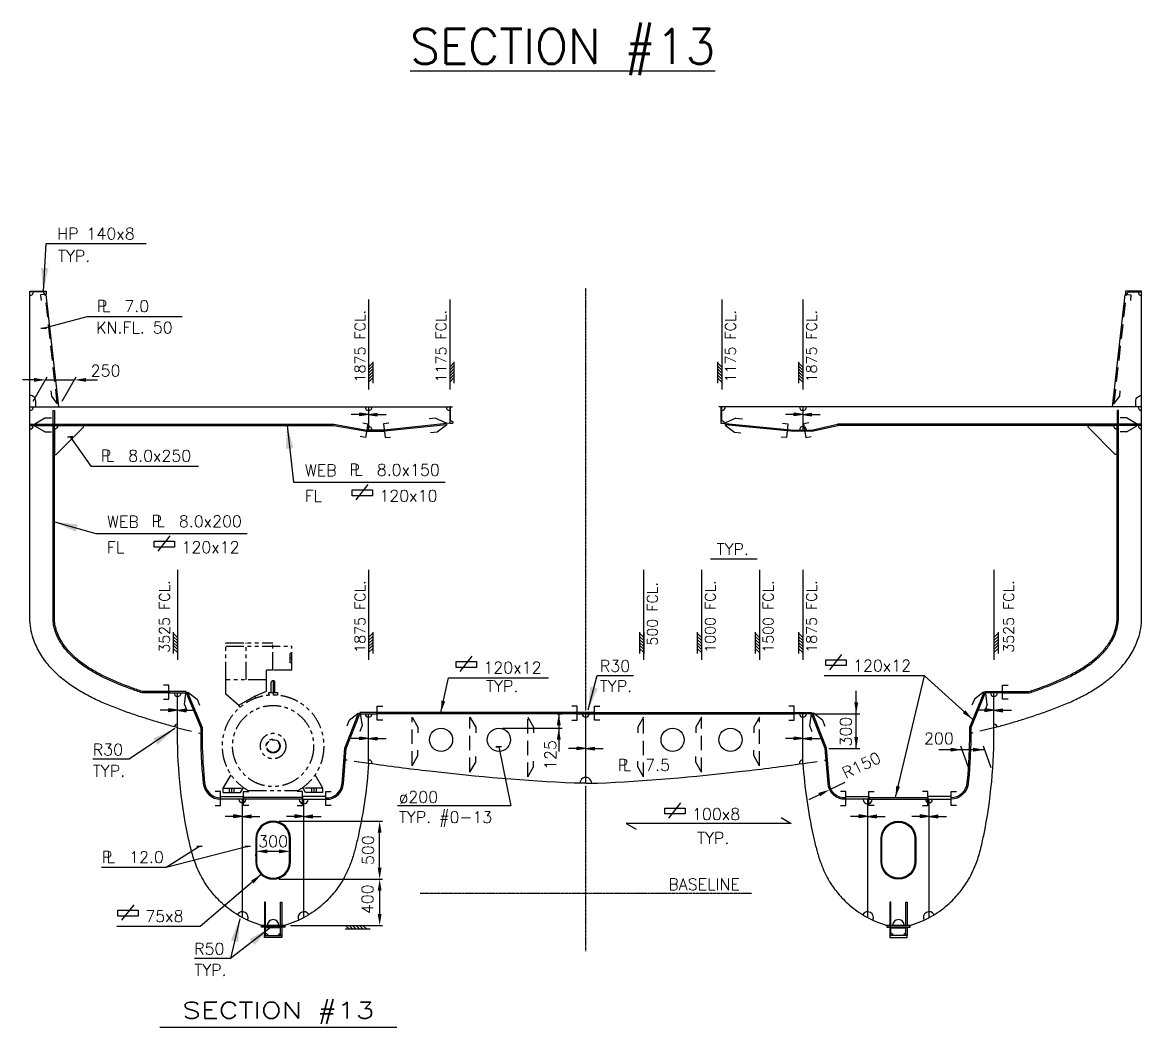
# Model space of a CAD drawing. Extents: x 53504 to 217282, y 25397 to 142583.
# Drawn here: x 148789 to 158454, y 120224 to 128906 of the extents above; entities that cross this region are included whole.
import ezdxf
from ezdxf.enums import TextEntityAlignment as Align

# ---------------------------------------------------------------- set-up
doc = ezdxf.new("R2010")
doc.units = 0
doc.header["$LTSCALE"] = 250
for name, pattern in [('DASHED', [0.75, 0.5, -0.25]), ('PHANTOM', [2.1, 1.25, -0.2, 0.125, -0.2, 0.125, -0.2]), ('PHANTOM2', [1.25, 0.625, -0.125, 0.125, -0.125, 0.125, -0.125])]:
    doc.linetypes.add(name, pattern=pattern)
doc.layers.get('0').update_dxf_attribs({"linetype": 'CONTINUOUS'})
doc.layers.get('DEFPOINTS').update_dxf_attribs({"linetype": 'CONTINUOUS'})
for name, color, linetype in [('_-0', 7, 'CONTINUOUS'), ('MASKINERI', 8, 'CONTINUOUS'), ('S0CO1', 1, 'CONTINUOUS'), ('S0CO2', 2, 'CONTINUOUS'), ('S0CO5', 4, 'CONTINUOUS'), ('S0DA1', 1, 'DASHED'), ('S0DA2', 2, 'DASHED'), ('S0DA3', 3, 'DASHED'), ('S0DIM', 2, 'CONTINUOUS'), ('S0PH1', 1, 'PHANTOM'), ('S0TX2', 2, 'CONTINUOUS')]:
    doc.layers.add(name, color=color, linetype=linetype)
doc.styles.add('ROMANS', font='romans', dxfattribs={"height": 100})
doc.dimstyles.new('ORGINAL', dxfattribs={"dimscale": 100, "dimtxt": 1.8, "dimasz": 2, "dimexe": 0.5, "dimexo": 1, "dimgap": 0.5, "dimtad": 1, "dimdec": 0, "dimdsep": 46, "dimtxsty": 'ROMANS', "dimcen": 0, "dimclrd": 1, "dimclre": 1, "dimclrt": 2, "dimadec": 3, "dimazin": 2, "dimtfac": 1, "dimtdec": 0, "dimtmove": 0, "dimatfit": 3, "dimfxl": 1, "dimtvp": 100, "dimtolj": 1, "dimarcsym": 0})
doc.dimstyles.new('ROAR1', dxfattribs={"dimscale": 0.4, "dimtxt": 2, "dimasz": 2, "dimexe": 75, "dimexo": 75, "dimgap": 500, "dimtad": 0, "dimdsep": 46, "dimtxsty": 'ROMANS', "dimblk1": 'PILD', "dimblk2": 'PILC', "dimsah": 1, "dimcen": 0, "dimclrd": 1, "dimclre": 1, "dimclrt": 2, "dimadec": 0, "dimazin": 0, "dimtfac": 1, "dimtmove": 2, "dimatfit": 3, "dimldrblk": 'PILD', "dimfxl": 1, "dimtvp": 100, "dimtolj": 1, "dimarcsym": 0})
doc.dimstyles.get("Standard").update_dxf_attribs({"dimscale": 50, "dimtxt": 2, "dimasz": 2, "dimexe": 0.5, "dimexo": 1, "dimgap": 1, "dimtad": 1, "dimdsep": 46, "dimtxsty": 'ROMANS', "dimcen": 1.5, "dimclrd": 1, "dimclre": 1, "dimclrt": 2, "dimazin": 2, "dimtfac": 1, "dimtmove": 2, "dimatfit": 3, "dimfxl": 1, "dimtvp": 100, "dimtolj": 1, "dimarcsym": 0})

# ---------------------------------------------------------------- blocks, each defined once
blk = doc.blocks.new('PLDIM2')
at = {"layer": 'S0TX2', "style": 'ROMANS'}
for s, p in [('P', (-19.2, 0.3)), ('L', (22.8, 0.3))]:
    blk.add_text(s, height=100, dxfattribs=at).set_placement(p)
blk.add_attdef('XX.X', (168.5, -1.5), '', height=100, dxfattribs=at)
blk = doc.blocks.new('FLST-2')
at = {"layer": 'S0TX2', "color": 1}
for p, q in [((-221.6, 65.4), (-117, 197.8)), ((-256, 101.1), (-256, 151.1)), ((-256, 151.1), (-81, 151.1)), ((-81, 101.1), (-256, 101.1)), ((-81, 151.1), (-81, 101.1))]:
    blk.add_line(p, q, dxfattribs=at)
at = {"layer": 'S0TX2', "style": 'ROMANS'}
blk.add_attdef('FL.ST', (-20.1, 50), '', height=100, dxfattribs=at)
blk = doc.blocks.new('ST10005')
at = {"color": 1}
for p, q in [((0, 0), (2, 0.32)), ((0, 0), (2, -0.32)), ((0, 0), (4, 0)), ((2, 0.32), (2, -0.32))]:
    blk.add_line(p, q, dxfattribs=at)
blk.add_solid([(0, 0), (2, 0.32), (0, 0), (2, -0.32)], dxfattribs=at)
blk = doc.blocks.new('snip')
at = {"color": 0, "linetype": 'ByBlock'}
for p, q in [((-75, -151), (-75, -221)), ((75, -151), (75, -221))]:
    blk.add_line(p, q, dxfattribs=at)
blk.add_lwpolyline([(75, -151), (13, -43), (-12, -43), (-75, -151)], dxfattribs=at)
blk = doc.blocks.new('HP140x8')
at = {"color": 0}
blk.add_lwpolyline([(0, 0), (0, -140), (24, -140, 0.767327), (27, -128.8), (10.8, -119.4, -0.267949), (8, -114.7), (8, 0)], format="xyb", close=True, dxfattribs=at)
blk = doc.blocks.new('*X7')
at = {"color": 0}
for p, q in [((13410, 17177), (13450, 17217)), ((13439, 17177), (13479, 17217)), ((13467, 17177), (13507, 17217)), ((13495, 17177), (13535, 17217)), ((13523, 17177), (13563, 17217)), ((13552, 17177), (13592, 17217))]:
    blk.add_line(p, q, dxfattribs=at)
blk = doc.blocks.new('TYKK')
at = {"layer": 'S0CO1'}
for p, q in [((-2.04, 0.82), (2.04, 0.82)), ((-2.04, 0), (2.04, 0))]:
    blk.add_line(p, q, dxfattribs=at)
at = {"layer": 'S0CO1', "xscale": 0.0204, "yscale": 0.0204, "zscale": 0.0204}
blk.add_blockref('*X7', (-275.41, -350.41), dxfattribs=at)
blk = doc.blocks.new('*D179')
at = {"layer": 'DEFPOINTS', "color": 0, "transparency": 16777216}
for p in [(149239.2, 125818), (148854.3, 125584.2), (149104.3, 125584.2)]:
    blk.add_point(p, dxfattribs=at)
at = {"layer": 'S0CO1', "color": 1, "lineweight": -2, "transparency": 16777216}
for p, q in [((148883.1, 125634.2), (149003.7, 125843)), ((149133.1, 125634.2), (149253.7, 125843)), ((148889.2, 125818), (148789.2, 125818)), ((148989.2, 125818), (149239.2, 125818)), ((149339.2, 125818), (149439.2, 125818))]:
    blk.add_line(p, q, dxfattribs=at)
at = {"layer": 'S0CO1', "color": 1, "transparency": 16777216}
for points in [[(148889.2, 125834.7), (148889.2, 125801.4), (148989.2, 125818)], [(149339.2, 125834.7), (149339.2, 125801.4), (149239.2, 125818)]]:
    blk.add_solid(points, dxfattribs=at)
at = {"layer": 'S0CO1', "color": 2, "transparency": 16777216, "insert": (149507.4, 125897.5), "char_height": 100, "attachment_point": 5, "style": 'ROMANS'}
blk.add_mtext('\\A1;250', dxfattribs=at)
blk = doc.blocks.new('elm')
at = {"color": 0, "linetype": 'ByBlock'}
for p, q in [((-408.2, 892.1), (-2.1, 892.2)), ((-408.2, 572), (-408.2, 892.1)), ((-233.2, 572), (-233.2, 892.1)), ((-2.1, 655.6), (-2.1, 892.2)), ((-408.2, 862.7), (161.9, 862.7)), ((161.9, 799.2), (146.9, 799.2)), ((146.9, 719.2), (146.9, 799.2)), ((161.9, 655.7), (161.9, 862.7)), ((161.9, 719.2), (146.9, 719.2)), ((161.8, 759.2), (147, 759.2)), ((-58.1, 572.1), (-58.1, 655.6)), ((-2.1, 655.6), (-58.1, 655.6)), ((161.9, 655.7), (-2.1, 655.6)), ((-58.1, 572.1), (-408.2, 572)), ((-408.2, 448.2), (-408.2, 572)), ((-58.1, 472.9), (-58.1, 572.1)), ((-16, 462.1), (-16, 548.1)), ((0, 564), (0, 440)), ((16.1, 462.1), (16.1, 548.1)), ((-295.4, 351.4), (-408.2, 448.2)), ((-156.7, 431.4), (-295.4, 351.4)), ((-156.7, 431.4), (-58.1, 472.9)), ((-147, 414.9), (-156.7, 431.4)), ((-37.4, 462.1), (37.6, 462.1)), ((-37.4, 438.4), (-37.4, 462.1)), ((37.6, 462.1), (37.6, 438.4)), ((-285.7, 334.7), (-295.4, 351.4)), ((-430, -365.2), (-362.9, -248.9)), ((430.2, -365.2), (363, -248.9)), ((-430, -365.2), (-259.8, -365.2)), ((-430, -400.1), (-430, -365.2)), ((-375.1, -400.1), (-375.1, -365.2)), ((-355, -400.1), (-355, -365.2)), ((-335, -400.1), (-335, -365.2)), ((-280.1, -400.1), (-255.7, -358.1)), ((-213.1, -385.2), (213.2, -385.2)), ((280.1, -400.1), (255.8, -358.1)), ((430.2, -365.2), (259.9, -365.2)), ((335.2, -400.1), (335.2, -365.2)), ((355.2, -400.1), (355.2, -365.2)), ((375.2, -400.1), (375.2, -365.2)), ((430.2, -400.1), (430.2, -365.2)), ((-430, -400.1), (-280.1, -400.1)), ((430.2, -400.1), (280.1, -400.1))]:
    blk.add_line(p, q, dxfattribs=at)
for radius in [350.1, 110.1, 60, 55]:
    blk.add_circle((0, 0), radius, dxfattribs=at)
for centre, radius, start, end in [((0, 548.1), 16, 0, 180), ((0, 0), 440, 298.96, 241.05)]:
    blk.add_arc(centre, radius, start, end, dxfattribs=at)
blk = doc.blocks.new('*D172')
at = {"layer": 'DEFPOINTS', "color": 0, "transparency": 16777216}
for p in [(155760, 122278.5), (155891.7, 122341.5)]:
    blk.add_point(p, dxfattribs=at)
at = {"layer": 'S0CO1', "color": 1, "lineweight": -2, "transparency": 16777216}
for p, q in [((155891.7, 122341.5), (155760, 122278.5)), ((155669.8, 122235.4), (155579.6, 122192.3))]:
    blk.add_line(p, q, dxfattribs=at)
at = {"layer": 'S0CO1', "color": 1, "transparency": 16777216}
blk.add_solid([(155662.6, 122250.4), (155677, 122220.3), (155760, 122278.5)], dxfattribs=at)
at = {"layer": 'S0CO1', "color": 2, "transparency": 16777216, "insert": (156035.2, 122489.9), "char_height": 100, "attachment_point": 5, "rotation": 25.55055, "style": 'ROMANS'}
blk.add_mtext('\\A1;R150', dxfattribs=at)
blk = doc.blocks.new('PILD')
at = {"color": 1, "linetype": 'ByBlock'}
blk.add_line((0, 0), (250, 0), dxfattribs=at)
blk.add_solid([(125, 21), (125, -21), (0, 0)], dxfattribs=at)
blk = doc.blocks.new('PILC')
at = {"color": 1, "linetype": 'ByBlock'}
blk.add_line((0, 0), (-250, 0), dxfattribs=at)
blk.add_solid([(-125, 21), (-125, -21), (0, 0)], dxfattribs=at)
blk = doc.blocks.new('*D173')
at = {"layer": 'DEFPOINTS', "color": 0, "transparency": 16777216}
for p in [(156904.2, 122624), (156967.6, 122450), (157167.1, 122436.6)]:
    blk.add_point(p, dxfattribs=at)
at = {"layer": 'S0DIM', "color": 1, "lineweight": -2, "transparency": 16777216}
for p, q in [((156956.7, 122480), (156893.3, 122654)), ((157156.2, 122466.6), (157087.9, 122654)), ((156903.4, 122624), (156902.6, 122624)), ((157098.9, 122624), (156904.2, 122624)), ((157099.7, 122624), (157100.5, 122624))]:
    blk.add_line(p, q, dxfattribs=at)
at = {"layer": 'S0DIM', "color": 1, "lineweight": -2, "transparency": 16777216, "xscale": 0.8, "yscale": 0.8, "zscale": 0.8}
blk.add_blockref('PILC', (156904.2, 122624), dxfattribs=at)
at = {"layer": 'S0DIM', "color": 1, "lineweight": -2, "transparency": 16777216, "xscale": 0.8, "yscale": 0.8, "zscale": 0.8, "rotation": 180}
blk.add_blockref('PILD', (157098.9, 122624), dxfattribs=at)
at = {"layer": 'S0DIM', "color": 2, "transparency": 16777216, "insert": (156703.8, 122720.8), "char_height": 100, "attachment_point": 5, "style": 'ROMANS'}
blk.add_mtext('\\A1;200', dxfattribs=at)
blk = doc.blocks.new('*D174')
at = {"layer": 'DEFPOINTS', "color": 0, "transparency": 16777216}
for p in [(155600.5, 122933.1), (155989.9, 122933.1), (155722.4, 122634.5)]:
    blk.add_point(p, dxfattribs=at)
at = {"layer": 'S0DIM', "color": 1, "lineweight": -2, "transparency": 16777216}
for p, q in [((155630.5, 122933.1), (156019.9, 122933.1)), ((155989.9, 122933.9), (155989.9, 122934.7)), ((155989.9, 122634.5), (155989.9, 122933.1)), ((155752.4, 122634.5), (156019.9, 122634.5)), ((155989.9, 122633.7), (155989.9, 122632.9))]:
    blk.add_line(p, q, dxfattribs=at)
at = {"layer": 'S0DIM', "color": 1, "lineweight": -2, "transparency": 16777216, "xscale": 0.8, "yscale": 0.8, "zscale": 0.8}
for name, p, rotation in [('PILC', (155989.9, 122933.1), 270), ('PILD', (155989.9, 122634.5), 90)]:
    blk.add_blockref(name, p, dxfattribs=dict(at, rotation=rotation))
at = {"layer": 'S0DIM', "color": 2, "transparency": 16777216, "insert": (155899.7, 122780.1), "char_height": 100, "attachment_point": 5, "rotation": 90, "style": 'ROMANS'}
blk.add_mtext('\\A1;300', dxfattribs=at)
blk = doc.blocks.new('*D175')
at = {"layer": 'DEFPOINTS', "color": 0, "transparency": 16777216}
for p in [(150804.3, 121756.4), (150804.3, 121746.1), (151104.3, 121756.4)]:
    blk.add_point(p, dxfattribs=at)
at = {"layer": 'S0CO1', "color": 1, "lineweight": -2, "transparency": 16777216}
for p, q in [((150804.3, 121706.4), (150804.3, 121721.1)), ((151004.3, 121746.1), (150904.3, 121746.1)), ((151104.3, 121706.4), (151104.3, 121721.1))]:
    blk.add_line(p, q, dxfattribs=at)
at = {"layer": 'S0CO1', "color": 1, "transparency": 16777216}
for points in [[(150904.3, 121762.8), (150904.3, 121729.4), (150804.3, 121746.1)], [(151004.3, 121762.8), (151004.3, 121729.4), (151104.3, 121746.1)]]:
    blk.add_solid(points, dxfattribs=at)
at = {"layer": 'S0CO1', "color": 2, "transparency": 16777216, "insert": (150954.3, 121833.1), "char_height": 100, "attachment_point": 5, "style": 'ROMANS'}
blk.add_mtext('\\A1;300', dxfattribs=at)
blk = doc.blocks.new('*D176')
at = {"layer": 'DEFPOINTS', "color": 0, "transparency": 16777216}
for p in [(150954.3, 121506.4), (151054.3, 121106.4), (151874.2, 121106.4)]:
    blk.add_point(p, dxfattribs=at)
at = {"layer": 'S0CO1', "color": 1, "lineweight": -2, "transparency": 16777216}
for p, q in [((151004.3, 121506.4), (151899.2, 121506.4)), ((151874.2, 121406.4), (151874.2, 121206.4)), ((151104.3, 121106.4), (151899.2, 121106.4))]:
    blk.add_line(p, q, dxfattribs=at)
at = {"layer": 'S0CO1', "color": 1, "transparency": 16777216}
for points in [[(151857.6, 121406.4), (151890.9, 121406.4), (151874.2, 121506.4)], [(151857.6, 121206.4), (151890.9, 121206.4), (151874.2, 121106.4)]]:
    blk.add_solid(points, dxfattribs=at)
at = {"layer": 'S0CO1', "color": 2, "transparency": 16777216, "insert": (151769.2, 121332.4), "char_height": 100, "attachment_point": 5, "rotation": 90, "style": 'ROMANS'}
blk.add_mtext('\\A1;400', dxfattribs=at)
blk = doc.blocks.new('ST10011')
at = {"layer": 'S0CO1'}
for p, q in [((4.24, 0.65), (-0.08, 0.65)), ((0, 0), (0.65, 0.65)), ((0.6, 0), (1.25, 0.65)), ((1.2, 0), (1.85, 0.65)), ((1.8, 0), (2.45, 0.65)), ((2.4, 0), (3.05, 0.65)), ((3, 0), (3.65, 0.65))]:
    blk.add_line(p, q, dxfattribs=at)
blk = doc.blocks.new('*D177')
at = {"layer": 'DEFPOINTS', "color": 0, "transparency": 16777216}
for p in [(150954.3, 122006.4), (151874.2, 122006.4), (150954.3, 121506.4)]:
    blk.add_point(p, dxfattribs=at)
at = {"layer": 'S0CO1', "color": 1, "lineweight": -2, "transparency": 16777216}
for p, q in [((151004.3, 122006.4), (151899.2, 122006.4)), ((151874.2, 121606.4), (151874.2, 121906.4)), ((151004.3, 121506.4), (151899.2, 121506.4))]:
    blk.add_line(p, q, dxfattribs=at)
at = {"layer": 'S0CO1', "color": 1, "transparency": 16777216}
for points in [[(151857.6, 121906.4), (151890.9, 121906.4), (151874.2, 122006.4)], [(151857.6, 121606.4), (151890.9, 121606.4), (151874.2, 121506.4)]]:
    blk.add_solid(points, dxfattribs=at)
at = {"layer": 'S0CO1', "color": 2, "transparency": 16777216, "insert": (151774.2, 121756.4), "char_height": 100, "attachment_point": 5, "rotation": 90, "style": 'ROMANS'}
blk.add_mtext('\\A1;500', dxfattribs=at)
blk = doc.blocks.new('*D178')
at = {"layer": 'DEFPOINTS', "color": 0, "transparency": 16777216}
for p in [(153377.3, 122934.5), (152904.3, 122809.5), (153421.2, 122809.5)]:
    blk.add_point(p, dxfattribs=at)
at = {"layer": 'S0DIM', "color": 1, "lineweight": -2, "transparency": 16777216}
for p, q in [((153407.3, 122934.5), (153451.2, 122934.5)), ((153421.2, 122935.3), (153421.2, 122936.1)), ((153421.2, 122934.5), (153421.2, 122809.5)), ((152934.3, 122809.5), (153451.2, 122809.5)), ((153421.2, 122808.7), (153421.2, 122807.9))]:
    blk.add_line(p, q, dxfattribs=at)
at = {"layer": 'S0DIM', "color": 1, "lineweight": -2, "transparency": 16777216, "xscale": 0.8, "yscale": 0.8, "zscale": 0.8}
for name, p, rotation in [('PILD', (153421.2, 122934.5), 270), ('PILC', (153421.2, 122809.5), 90)]:
    blk.add_blockref(name, p, dxfattribs=dict(at, rotation=rotation))
at = {"layer": 'S0DIM', "color": 2, "transparency": 16777216, "insert": (153348.7, 122578.3), "char_height": 100, "attachment_point": 5, "rotation": 90, "style": 'ROMANS'}
blk.add_mtext('\\A1;125', dxfattribs=at)
blk = doc.blocks.new('FF')
at = {"color": 0}
blk.add_lwpolyline([(0, 0), (140, 0), (140, -23, -0.767327), (128.8, -26), (119.6, -10, 0.267949), (114.4, -7), (0, -7)], format="xyb", close=True, dxfattribs=at)
blk = doc.blocks.new('DJE4')
at = {"layer": 'S0CO1'}
blk.add_line((-65, -20), (65, -20), dxfattribs=at)
for points in [[(-75, 0), (-65, 0), (-65, 200), (-75, 200)], [(75, 0), (65, 0), (65, 200), (75, 200)]]:
    blk.add_lwpolyline(points, close=True, dxfattribs=at)
for centre, start, end in [((-65, -88.4), 0, 90), ((65, -88.4), 90, 180)]:
    blk.add_arc(centre, 20, start, end, dxfattribs=at)
at = {"layer": 'S0CO2'}
for points in [[(-100, -15), (100, -15), (100, 0), (-100, 0)], [(-75, -88.4), (-65, -88.4), (-65, -15), (-75, -15)], [(-75, -103.4), (75, -103.4), (75, -88.4), (-75, -88.4)], [(75, -88.4), (65, -88.4), (65, -15), (75, -15)]]:
    blk.add_lwpolyline(points, close=True, dxfattribs=at)

msp = doc.modelspace()

# ---------------------------------------------------------------- linework, layer by layer
at = {"layer": 'S0CO1', "color": 0}
for p, q in [((149104.252, 125584.241), (148995.756, 126556.866)), ((158204.252, 125584.241), (158312.748, 126556.866)), ((148854.252, 125434.241), (151479.252, 125434.241)), ((148854.252, 125424.241), (151478.382, 125424.241)), ((151478.382, 125424.241), (151762.524, 125374.392)), ((151479.252, 125434.241), (151764.252, 125384.241)), ((152479.252, 125444.241), (151914.252, 125384.241)), ((152450.476, 125431.129), (151915.308, 125374.297)), ((154829.252, 125444.241), (155454.252, 125384.241)), ((154858.16, 125431.421), (155453.297, 125374.287)), ((155604.252, 125384.241), (155829.252, 125434.241)), ((155606.421, 125374.48), (155830.35, 125424.241)), ((158454.252, 125434.241), (155829.252, 125434.241)), ((158454.252, 125424.241), (155830.123, 125424.241)), ((154730.331, 124273.773), (155133.84, 124273.773)), ((153579.252, 122946.543), (151854.252, 122946.543)), ((153729.252, 122946.543), (155454.252, 122946.543)), ((153579.252, 122934.543), (151854.252, 122934.543)), ((153729.252, 122934.543), (155454.252, 122934.543)), ((151779.252, 122505.34), (151779.252, 122831.194)), ((155529.252, 122505.34), (155529.252, 122831.194)), ((151209.29, 122210.525), (150699.214, 122210.525)), ((151209.29, 122195.525), (150699.214, 122195.525)), ((151209.29, 122195.525), (150699.214, 122195.525)), ((156099.214, 122210.525), (156609.29, 122210.525)), ((156099.214, 122195.525), (156609.29, 122195.525)), ((156099.214, 122195.525), (156609.29, 122195.525))]:
    msp.add_line(p, q, dxfattribs=at)
for points in [[(148995.756, 126556.866), (148946.065, 126551.323), (148951.314, 126504.262)], [(158312.748, 126556.866), (158362.44, 126551.323), (158357.19, 126504.262)], [(149100.905, 125614.241), (149090.843, 125614.241), (149043.409, 125678.662), (149038.303, 125724.442)], [(158207.599, 125614.241), (158217.661, 125614.241), (158265.095, 125678.662), (158270.202, 125724.442)], [(151728.208, 125446.403), (151773.754, 125438.414), (151753.023, 125320.219), (151707.476, 125328.208)], [(151954.431, 125443.815), (151908.447, 125438.934), (151921.112, 125319.604), (151967.096, 125324.485)], [(155354.074, 125443.815), (155400.057, 125438.934), (155387.392, 125319.604), (155341.409, 125324.485)], [(155580.296, 125446.403), (155534.75, 125438.414), (155555.482, 125320.219), (155601.028, 125328.208)], [(150008.009, 123060.268), (150054.25, 123060.267), (150054.254, 123180.267), (150008.012, 123180.268)], [(157300.495, 123060.268), (157254.254, 123060.267), (157254.25, 123180.267), (157300.492, 123180.268)], [(151900.495, 122880.544), (151854.254, 122880.543), (151854.25, 123000.543), (151900.492, 123000.544)], [(153533.009, 122880.544), (153579.25, 122880.543), (153579.254, 123000.543), (153533.012, 123000.544)], [(153775.495, 122880.544), (153729.254, 122880.543), (153729.25, 123000.543), (153775.492, 123000.544)], [(155408.009, 122880.544), (155454.25, 122880.543), (155454.254, 123000.543), (155408.012, 123000.544)], [(152154.252, 122904.543), (152204.252, 122817.94), (152204.252, 122769.782)], [(152654.252, 122904.543), (152704.252, 122817.94), (152704.252, 122769.782)], [(153154.252, 122904.543), (153204.252, 122817.94), (153204.252, 122769.782)], [(154154.252, 122904.543), (154104.252, 122817.94), (154104.252, 122769.782)], [(154654.252, 122904.543), (154604.252, 122817.94), (154604.252, 122769.782)], [(155154.252, 122904.543), (155104.252, 122817.94), (155104.252, 122769.782)], [(152154.252, 122486.035), (152204.252, 122572.638), (152204.252, 122620.795)], [(152654.252, 122431.1), (152704.252, 122517.702), (152704.252, 122565.86)], [(154654.252, 122431.1), (154604.252, 122517.702), (154604.252, 122565.86)], [(155154.252, 122486.035), (155104.252, 122572.638), (155104.252, 122620.795)], [(153154.252, 122389.126), (153204.252, 122475.729), (153204.252, 122523.887)], [(154154.252, 122389.126), (154104.252, 122475.729), (154104.252, 122523.887)], [(150452.971, 122141.638), (150499.212, 122141.636), (150499.215, 122261.636), (150452.974, 122261.638)], [(150745.457, 122141.638), (150699.215, 122141.636), (150699.212, 122261.636), (150745.454, 122261.638)], [(151163.047, 122141.638), (151209.289, 122141.636), (151209.292, 122261.636), (151163.051, 122261.638)], [(151455.534, 122141.638), (151409.292, 122141.636), (151409.289, 122261.636), (151455.53, 122261.638)], [(155852.971, 122141.638), (155899.212, 122141.636), (155899.215, 122261.636), (155852.974, 122261.638)], [(156145.457, 122141.638), (156099.215, 122141.636), (156099.212, 122261.636), (156145.454, 122261.638)], [(156563.047, 122141.638), (156609.289, 122141.636), (156609.292, 122261.636), (156563.051, 122261.638)], [(156855.534, 122141.638), (156809.292, 122141.636), (156809.289, 122261.636), (156855.53, 122261.638)]]:
    msp.add_lwpolyline(points, dxfattribs=at)
for points in [[(148904.252, 125584.241), (148904.252, 125634.241, 0.41421362), (148854.252, 125684.241)], [(158404.252, 125584.241), (158404.252, 125634.241, -0.41421362), (158454.252, 125684.241)], [(150204.252, 123114.267), (150329.263, 122814.267), (150329.08, 122792.057), (150329.014, 122764.28), (150329.114, 122738.8), (150329.456, 122706.783), (150330.203, 122667.705), (150330.865, 122642.85), (150334.063, 122561.347), (150336.872, 122510.213), (150340.275, 122459.451), (150344.274, 122408.894), (150351.07, 122336.426, 0.38749148), (150502.723, 122195.525)], [(150215.329, 123118.882), (150341.283, 122816.619), (150341.08, 122791.993), (150341.014, 122764.289), (150341.113, 122738.888), (150341.455, 122706.961), (150342.2, 122667.98), (150342.859, 122643.245), (150346.05, 122561.912), (150348.85, 122510.944), (150352.243, 122460.325), (150356.23, 122409.927), (150363.024, 122337.481, 0.38761957), (150502.835, 122207.524, 0.38761957)], [(157093.175, 123118.882), (156967.221, 122816.619), (156967.425, 122791.993), (156967.49, 122764.289), (156967.391, 122738.888), (156967.049, 122706.961), (156966.305, 122667.98), (156965.645, 122643.245), (156962.454, 122561.912), (156959.654, 122510.944), (156956.261, 122460.325), (156952.275, 122409.927), (156945.48, 122337.481, -0.38761957), (156805.669, 122207.524, -0.38761957)], [(157104.252, 123114.267), (156979.241, 122814.267), (156979.425, 122792.057), (156979.49, 122764.28), (156979.391, 122738.8), (156979.048, 122706.783), (156978.302, 122667.705), (156977.639, 122642.85), (156974.442, 122561.347), (156971.632, 122510.213), (156968.229, 122459.451), (156964.23, 122408.894), (156957.434, 122336.426, -0.38749148), (156805.781, 122195.525)], [(151409.29, 122207.727, 0.41072408), (151550.438, 122332.365), (151574.273, 122637.269), (151693.087, 122938.94)], [(151415.229, 122195.525, 0.39742025), (151562.406, 122331.488), (151586.097, 122634.543), (151704.252, 122934.543)], [(155893.275, 122195.525, -0.39742025), (155746.098, 122331.488), (155722.407, 122634.543), (155604.252, 122934.543)], [(155899.214, 122207.727, -0.41072408), (155758.066, 122332.365), (155734.231, 122637.269), (155615.417, 122938.94)]]:
    msp.add_lwpolyline(points, format="xyb", dxfattribs=at)
for points in [[(149054.252, 125434.241), (149054.252, 125554.241), (149066.252, 125554.241), (149066.252, 125434.241)], [(158254.252, 125434.241), (158254.252, 125554.241), (158242.252, 125554.241), (158242.252, 125434.241)]]:
    msp.add_lwpolyline(points, close=True, dxfattribs=at)
at = {"layer": 'S0CO1', "color": 0, "flags": 128}
for points in [[(150054.252, 123114.267), (149825.145, 123114.267, -0.00626229), (149722.753, 123150.148, -0.008796), (149611.571, 123192.91, -0.014964), (149507.056, 123238.918, -0.018044), (149408.011, 123290.569, -0.024217), (149317.849, 123347.753, -0.028758), (149233.978, 123414.355, -0.037706), (149164.624, 123486.342, -0.042167), (149109.676, 123565.447, -0.051141), (149073.253, 123646.863, -0.037768), (149058.947, 123704.575, -0.041883), (149054.252, 123760.548), (149054.252, 125424.241)], [(150054.252, 123126.267), (149827.111, 123126.267, -0.00614867), (149726.863, 123161.422, -0.00879601), (149616.075, 123204.033, -0.01496388), (149512.217, 123249.752, -0.01804398), (149413.94, 123301.002, -0.02421698), (149324.759, 123357.564, -0.02875799), (149241.969, 123423.308, -0.03770596), (149173.868, 123493.993, -0.04216707), (149120.073, 123571.439, -0.05114116), (149084.65, 123650.62, -0.03776775), (149070.78, 123706.575, -0.04188278), (149066.252, 123760.547), (149066.252, 125424.241)], [(157254.252, 123114.267), (157483.359, 123114.267, 0.00626229), (157585.751, 123150.148, 0.008796), (157696.934, 123192.91, 0.014964), (157801.448, 123238.918, 0.018044), (157900.493, 123290.569, 0.024217), (157990.655, 123347.753, 0.028758), (158074.526, 123414.355, 0.037706), (158143.88, 123486.342, 0.042167), (158198.828, 123565.447, 0.051141), (158235.251, 123646.863, 0.037768), (158249.557, 123704.575, 0.041883), (158254.252, 123760.548), (158254.252, 125424.241)], [(157254.252, 123126.267), (157481.393, 123126.267, 0.00614867), (157581.641, 123161.422, 0.00879601), (157692.43, 123204.033, 0.01496388), (157796.287, 123249.752, 0.01804398), (157894.564, 123301.002, 0.02421698), (157983.745, 123357.564, 0.02875799), (158066.536, 123423.308, 0.03770596), (158134.636, 123493.993, 0.04216707), (158188.431, 123571.439, 0.05114116), (158223.854, 123650.62, 0.03776775), (158237.725, 123706.575, 0.04188278), (158242.252, 123760.547), (158242.252, 125424.241)], [(149825.145, 123114.267, -0.00626229), (149722.753, 123150.148, -0.008796), (149611.571, 123192.91, -0.014964), (149507.056, 123238.918, -0.018044), (149408.011, 123290.569, -0.024217), (149317.849, 123347.753, -0.028758), (149233.978, 123414.355, -0.037706), (149164.624, 123486.342, -0.042167), (149109.676, 123565.447, -0.051141), (149073.253, 123646.863, -0.037768), (149058.947, 123704.575, -0.041883), (149054.252, 123760.548), (149054.252, 124152.151)]]:
    msp.add_lwpolyline(points, format="xyb", dxfattribs=at)
at = {"layer": 'S0CO1', "color": 0}
for points in [[(149066.252, 125394.241), (149066.252, 125174.241), (149081.252, 125174.241), (149316.252, 125409.241), (149316.252, 125424.241), (149096.252, 125424.241, -0.41421354)], [(158242.252, 125394.241), (158242.252, 125174.241), (158227.252, 125174.241), (157992.252, 125409.241), (157992.252, 125424.241), (158212.252, 125424.241, 0.41421354)], [(150804.252, 121856.405), (150804.252, 121656.405, 1), (151104.252, 121656.405), (151104.252, 121856.405, 1)], [(150812.252, 121856.405), (150812.252, 121656.405, 1), (151096.252, 121656.405), (151096.252, 121856.405, 1)], [(156504.252, 121856.405), (156504.252, 121656.405, -1), (156204.252, 121656.405), (156204.252, 121856.405, -1)], [(156496.252, 121856.405), (156496.252, 121656.405, -1), (156212.252, 121656.405), (156212.252, 121856.405, -1)]]:
    msp.add_lwpolyline(points, format="xyb", close=True, dxfattribs=at)
for centre in [(152404.252, 122709.543), (152904.252, 122709.543), (154404.252, 122709.543), (154904.252, 122709.543)]:
    msp.add_circle(centre, 100, dxfattribs=at)
for centre, radius, start, end in [((148854.252, 126577.241), 30, 269.9999407, 0.000006), ((158454.252, 126577.241), 30, 179.999994, 270.0000593), ((148854.252, 125584.241), 30, 270.0000051, 0), ((151779.252, 125584.241), 30, 180, 0), ((152479.252, 125584.241), 30, 180, 270), ((154829.252, 125584.241), 30, 270, 0), ((155529.252, 125584.241), 30, 180, 0), ((158454.252, 125584.241), 30, 180, 269.9999949), ((148854.252, 125424.241), 30, 270.0000051, 0), ((151779.252, 125384.241), 30, 0, 90), ((155529.252, 125384.241), 30, 0, 180), ((158454.252, 125424.241), 30, 180, 269.9999949), ((150129.252, 123114.267), 30, 180, 0), ((157179.252, 123114.267), 30, 180, 0), ((150129.252, 122814.267), 30, 90, 164.4427712), ((151779.252, 122934.543), 30, 180, 0), ((153654.252, 122934.543), 30, 180, 0), ((155529.252, 122934.543), 30, 180, 0), ((157179.252, 122814.267), 30, 15.1422322, 90), ((151779.252, 122505.34), 30, 351.9719413, 90.0000056), ((155529.252, 122505.34), 30, 90, 187.9520151), ((153654.252, 122334.543), 50, 359.5137828, 180.4862192), ((150689.214, 122195.525), 30, 180, 0), ((151219.29, 122195.525), 39, 180, 0), ((156089.214, 122195.525), 39, 180, 0), ((156619.29, 122195.525), 30, 180, 0), ((150689.214, 121174.246), 50, 333.1480516, 149.6739619), ((151219.29, 121174.25), 50, 30.305334, 205.6179432), ((156089.214, 121174.25), 50, 334.3820568, 149.694666), ((156619.29, 121174.246), 50, 30.3260381, 206.8519484), ((150954.252, 121106.407), 50, 0, 180), ((156354.252, 121106.407), 50, 0, 180)]:
    msp.add_arc(centre, radius, start, end, dxfattribs=at)
at = {"layer": 'S0CO2', "color": 0}
for points in [[(151764.252, 125374.241), (151914.252, 125374.241), (151914.252, 125384.241), (151764.252, 125384.241)], [(155604.252, 125374.241), (155454.252, 125374.241), (155454.252, 125384.241), (155604.252, 125384.241)], [(150054.252, 123114.267), (150204.252, 123114.267), (150204.252, 123126.267), (150054.252, 123126.267)], [(157254.252, 123114.267), (157104.252, 123114.267), (157104.252, 123126.267), (157254.252, 123126.267)], [(151704.252, 122934.543), (151854.252, 122934.543), (151854.252, 122946.543), (151704.252, 122946.543)], [(153579.252, 122934.543), (153729.252, 122934.543), (153729.252, 122946.543), (153579.252, 122946.543)], [(153729.252, 122934.543), (153579.252, 122934.543), (153579.252, 122946.543), (153729.252, 122946.543)], [(155604.252, 122934.543), (155454.252, 122934.543), (155454.252, 122946.543), (155604.252, 122946.543)], [(150699.214, 122195.525), (150499.214, 122195.525), (150499.214, 122220.525), (150699.214, 122220.525)], [(151209.29, 122195.525), (151409.29, 122195.525), (151409.29, 122220.525), (151209.29, 122220.525)], [(156099.214, 122195.525), (155899.214, 122195.525), (155899.214, 122220.525), (156099.214, 122220.525)], [(156609.29, 122195.525), (156809.29, 122195.525), (156809.29, 122220.525), (156609.29, 122220.525)]]:
    msp.add_lwpolyline(points, close=True, dxfattribs=at)
at = {"layer": 'S0CO5', "color": 0}
for p, q in [((148854.252, 125584.241), (152504.252, 125584.241)), ((151779.252, 125584.241), (151779.252, 125384.241)), ((158454.252, 125584.241), (154804.252, 125584.241)), ((155529.252, 125584.241), (155529.252, 125384.241)), ((150129.252, 122814.267), (150129.252, 123114.267)), ((157179.252, 122814.267), (157179.252, 123114.267)), ((151779.252, 122505.34), (151779.252, 122934.543)), ((153654.252, 122334.543), (153654.252, 122934.543)), ((155529.252, 122505.34), (155529.252, 122934.543)), ((150689.214, 121174.246), (150689.214, 122195.525)), ((151219.29, 121174.25), (151219.29, 122195.525)), ((156089.214, 121174.25), (156089.214, 122195.525)), ((156619.29, 121174.246), (156619.29, 122195.525))]:
    msp.add_line(p, q, dxfattribs=at)
at = {"layer": 'S0CO5', "color": 0, "flags": 128}
for points in [[(153654.252, 122334.543), (153554.252, 122333.694, -0.015987), (152304.252, 122437.572, -0.006748), (151779.252, 122505.34, -0.036381), (151690.53, 121884.241, -0.008514), (151666.053, 121780.477, -0.018293), (151636.051, 121678.173, -0.023176), (151597.694, 121578.746, -0.032966), (151548.44, 121484.241, -0.019752), (151514.369, 121432.894, -0.017702), (151476.548, 121384.241, -0.019399), (151429.598, 121332.298, -0.020277), (151378.679, 121284.241, -0.025012), (151310.586, 121230.707, -0.02497), (151237.398, 121184.241, -0.057168), (151054.252, 121106.407), (150854.252, 121106.407, -0.057295), (150671.109, 121184.241, -0.024947), (150597.963, 121230.722, -0.024826), (150529.834, 121284.241, -0.020185), (150478.857, 121332.263, -0.020085), (150431.937, 121384.241, -0.017871), (150394.229, 121432.972, -0.017538), (150360.064, 121484.241, -0.02386), (150319.553, 121557.525, -0.022433), (150285.987, 121634.241, -0.030115), (150246.761, 121757.821, -0.011631), (150217.975, 121884.241, -0.052806), (150129.252, 122814.267, -0.001043), (150104.252, 122820.984, -0.004525), (149995.104, 122851.614, -0.004637), (149886.542, 122884.241, -0.005329), (149769.926, 122921.838, -0.00676), (149654.252, 122962.245, -0.008796), (149536.503, 123007.533, -0.014964), (149421.036, 123058.362, -0.018044), (149309.195, 123116.685, -0.024217), (149202.68, 123184.241, -0.028758), (149100.808, 123265.138, -0.037706), (149010.553, 123358.819, -0.042167), (148936.394, 123465.581, -0.051141), (148883.31, 123584.241, -0.037768), (148861.746, 123671.236, -0.041883), (148854.252, 123760.55), (148854.252, 126584.241)], [(153654.252, 122334.543), (153754.252, 122333.694, 0.015987), (155004.252, 122437.572, 0.006748), (155529.252, 122505.34, 0.036381), (155617.975, 121884.241, 0.008514), (155642.451, 121780.477, 0.018293), (155672.453, 121678.173, 0.023176), (155710.811, 121578.746, 0.032966), (155760.064, 121484.241, 0.019752), (155794.136, 121432.894, 0.017702), (155831.956, 121384.241, 0.019399), (155878.906, 121332.298, 0.020277), (155929.825, 121284.241, 0.025012), (155997.918, 121230.707, 0.02497), (156071.106, 121184.241, 0.057168), (156254.252, 121106.407), (156454.252, 121106.407, 0.057295), (156637.395, 121184.241, 0.024947), (156710.542, 121230.722, 0.024826), (156778.67, 121284.241, 0.020185), (156829.647, 121332.263, 0.020085), (156876.568, 121384.241, 0.017871), (156914.275, 121432.972, 0.017538), (156948.441, 121484.241, 0.02386), (156988.951, 121557.525, 0.022433), (157022.517, 121634.241, 0.030115), (157061.744, 121757.821, 0.011631), (157090.529, 121884.241, 0.052806), (157179.252, 122814.267, 0.001043), (157204.252, 122820.984, 0.004525), (157313.4, 122851.614, 0.004637), (157421.962, 122884.241, 0.005329), (157538.578, 122921.838, 0.00676), (157654.252, 122962.245, 0.008796), (157772.002, 123007.533, 0.014964), (157887.468, 123058.362, 0.018044), (157999.309, 123116.685, 0.024217), (158105.824, 123184.241, 0.028758), (158207.696, 123265.138, 0.037706), (158297.951, 123358.819, 0.042167), (158372.111, 123465.581, 0.051141), (158425.194, 123584.241, 0.037768), (158446.758, 123671.236, 0.041883), (158454.252, 123760.55), (158454.252, 126584.241)]]:
    msp.add_lwpolyline(points, format="xyb", dxfattribs=at)
at = {"layer": 'S0DA1', "color": 0}
for p, q in [((149090.843, 125614.241), (148985.818, 126555.757)), ((158217.661, 125614.241), (158322.686, 126555.757))]:
    msp.add_line(p, q, dxfattribs=at)
at = {"layer": 'S0DA2', "color": 0}
for p, q in [((152154.252, 122486.035), (152154.252, 122904.543)), ((152654.252, 122431.1), (152654.252, 122904.543)), ((153154.252, 122389.126), (153154.252, 122904.543)), ((154154.252, 122389.126), (154154.252, 122904.543)), ((154654.252, 122431.1), (154654.252, 122904.543)), ((155154.252, 122486.035), (155154.252, 122904.543))]:
    msp.add_line(p, q, dxfattribs=at)
at = {"layer": 'S0DA3', "color": 0}
for p, q in [((150129.252, 122814.267), (150329.014, 122764.28)), ((157179.252, 122814.267), (156979.49, 122764.28)), ((151779.252, 122505.34), (151578.313, 122534.971)), ((155529.252, 122505.34), (155730.191, 122534.971))]:
    msp.add_line(p, q, dxfattribs=at)
at = {"layer": 'S0DIM', "color": 0}
for p, q in [((151779.252, 126513.378), (151779.252, 125734.401)), ((152479.252, 126513.378), (152479.252, 125734.401)), ((154829.252, 126513.378), (154829.252, 125734.401)), ((155529.252, 126513.378), (155529.252, 125734.401)), ((150129.252, 124177.979), (150129.252, 123399.002)), ((151779.252, 124177.979), (151779.252, 123399.002)), ((154154.252, 124177.979), (154154.252, 123399.002)), ((154654.252, 124177.979), (154654.252, 123399.002)), ((155154.252, 124177.979), (155154.252, 123399.002)), ((155529.252, 124177.979), (155529.252, 123399.002)), ((157179.252, 124177.979), (157179.252, 123399.002))]:
    msp.add_line(p, q, dxfattribs=at)
at = {"layer": 'S0PH1', "color": 0, "ltscale": 0.02}
for p, q in [((153654.252, 122962.903), (153654.252, 126611.215)), ((153654.252, 120884.241), (153654.252, 122312.578)), ((152223.277, 121384.241), (155085.228, 121384.241))]:
    msp.add_line(p, q, dxfattribs=at)
at = {"layer": 'S0TX2', "color": 0}
msp.add_line((152023.859, 120223.73), (149975.067, 120223.73), dxfattribs=at)
for points in [[(148947.998, 126263.321), (148996.306, 126263.321), (148971.306, 126263.321), (149348.275, 126366.312), (150167.846, 126366.312)], [(149177.922, 125327.443), (149226.23, 125327.443), (149201.23, 125327.443), (149381.417, 125073.906), (150309.089, 125073.906)], [(152925.437, 122648.443), (152877.129, 122648.443), (152902.129, 122648.443), (153007.141, 122140.425), (152028.551, 122140.425)], [(155341.166, 122037.189), (155427.769, 121987.189), (154002.468, 121987.189), (154089.07, 121937.189)], [(150343.054, 121788.035), (150294.746, 121788.035), (150319.746, 121788.035), (150029.439, 121607.388), (149473.312, 121607.388)], [(150758.467, 121788.035), (150710.158, 121788.035), (150735.158, 121788.035), (150029.439, 121607.388), (149473.312, 121607.388)]]:
    msp.add_lwpolyline(points, dxfattribs=at)

# ---------------------------------------------------------------- block references
at = {"layer": 'MASKINERI', "color": 0, "linetype": 'PHANTOM2'}
msp.add_blockref('elm', (150954.252, 122655.668), dxfattribs=at)
at = {"layer": 'S0CO1', "color": 0}
for name, p, xscale, yscale, zscale, rotation in [('snip', (148862.784, 125429.241), -0.8, 0.8, 0.8, 90), ('ST10005', (151779.252, 125518.227), 37.5, 37.5, 37.5, 180), ('ST10005', (151779.252, 125518.227), -37.5, 37.5, 37.5, 180), ('snip', (152483.888, 125439.697), -0.8, 0.8, 0.8, 276.06), ('snip', (154824.616, 125439.697), 0.8, 0.8, 0.8, 83.94000000000003), ('ST10005', (155529.252, 125518.227), 37.5, 37.5, 37.5, 180), ('ST10005', (155529.252, 125518.227), -37.5, 37.5, 37.5, 180), ('snip', (158445.72, 125429.241), 0.8, 0.8, 0.8, 270), ('snip', (150196.663, 123148.079), -0.8, 0.8, 0.8, 22.61999999999999), ('snip', (157111.841, 123148.079), 0.8, 0.8, 0.8, 337.38), ('ST10005', (150129.252, 122964.267), 37.5, 37.5, 37.5, 180), ('ST10005', (150129.252, 122964.267), -37.5, 37.5, 37.5, 180), ('snip', (151711.178, 122968.497), -0.8, 0.8, 0.8, 338.4999999999999), ('snip', (155597.326, 122968.497), 0.8, 0.8, 0.8, 21.5), ('ST10005', (157179.252, 122964.267), 37.5, 37.5, 37.5, 180), ('ST10005', (157179.252, 122964.267), -37.5, 37.5, 37.5, 180), ('ST10005', (151779.252, 122719.941), 37.5, 37.5, 37.5, 180), ('ST10005', (151779.252, 122719.941), -37.5, 37.5, 37.5, 180), ('ST10005', (155529.252, 122719.941), 37.5, 37.5, 37.5, 180), ('ST10005', (155529.252, 122719.941), -37.5, 37.5, 37.5, 180), ('ST10005', (153654.252, 122634.543), 37.5, 37.5, 37.5, 180), ('ST10005', (153654.252, 122634.543), -37.5, 37.5, 37.5, 180), ('ST10005', (150689.214, 122048.396), 37.5, 37.5, 37.5, 180), ('ST10005', (150689.214, 122048.396), -37.5, 37.5, 37.5, 180), ('ST10005', (151219.29, 122048.396), 37.5, 37.5, 37.5, 180), ('ST10005', (151219.29, 122048.396), -37.5, 37.5, 37.5, 180), ('ST10005', (156089.214, 122048.396), 37.5, 37.5, 37.5, 180), ('ST10005', (156089.214, 122048.396), -37.5, 37.5, 37.5, 180), ('ST10005', (156619.29, 122048.396), 37.5, 37.5, 37.5, 180), ('ST10005', (156619.29, 122048.396), -37.5, 37.5, 37.5, 180)]:
    msp.add_blockref(name, p, dxfattribs=dict(at, xscale=xscale, yscale=yscale, zscale=zscale, rotation=rotation))
at = {"layer": 'S0CO1', "color": 0, "xscale": -1}
msp.add_blockref('DJE4', (150954.252, 121106.407), dxfattribs=at)
at = {"layer": 'S0CO1', "color": 0}
msp.add_blockref('DJE4', (156354.252, 121106.407), dxfattribs=at)
at = {"layer": 'S0CO2', "color": 0}
for name, p in [('FF', (148854.252, 126584.241)), ('HP140x8', (152479.252, 125584.241)), ('HP140x8', (154821.252, 125584.241))]:
    msp.add_blockref(name, p, dxfattribs=at)
at = {"layer": 'S0CO2', "color": 0, "xscale": -1}
msp.add_blockref('FF', (158454.252, 126584.241), dxfattribs=at)
at = {"layer": 'S0DIM', "color": 0, "extrusion": (0, 0, -1), "yscale": 45, "zscale": -45}
for p, xscale, rotation in [((-151815.972, 125881.649), 45, 270), ((-152515.972, 125881.649), 45, 270), ((-154792.532, 125881.649), -45, 90), ((-155492.532, 125881.649), -45, 90), ((-150092.532, 123546.25), -45, 90), ((-151815.972, 123546.25), 45, 270), ((-154117.532, 123546.25), -45, 90), ((-154617.532, 123546.25), -45, 90), ((-155117.532, 123546.25), -45, 90), ((-155492.532, 123546.25), -45, 90), ((-157215.972, 123546.25), 45, 270)]:
    msp.add_blockref('TYKK', p, dxfattribs=dict(at, xscale=xscale, rotation=rotation))
at = {"layer": 'S0DIM', "color": 0, "xscale": -50, "yscale": 50, "zscale": 50, "rotation": 180}
msp.add_blockref('ST10011', (151580.269, 121106.407), dxfattribs=at)
at = {"layer": 'S0TX2', "color": 0}
ref = msp.add_blockref('PLDIM2', (149452.747, 126406.364), dxfattribs=at)
ref.add_attrib('XX.X', '7.0', (149669.744, 126404.905), dxfattribs={"height": 100, "style": 'ROMANS'})
ref = msp.add_blockref('PLDIM2', (149485.89, 125113.958), dxfattribs=at)
ref.add_attrib('XX.X', '8.0x250', (149702.886, 125112.499), dxfattribs={"height": 100, "style": 'ROMANS'})
ref = msp.add_blockref('PLDIM2', (151632.529, 124992.143), dxfattribs=at)
ref.add_attrib('XX.X', '8.0x150', (151849.525, 124990.684), dxfattribs={"height": 100, "style": 'ROMANS'})
for p, values in [((151892.306, 124716.91), {'FL.ST': '120x10'}), ((150183.386, 124272.752), {'FL.ST': '120x12'}), ((152790.624, 123233.339), {'FL.ST': '120x12'}), ((155982.57, 123249.728), {'FL.ST': '120x12'}), ((154592.3, 121967.86), {'FL.ST': '100x8'}), ((149870.518, 121085.987), {'FL.ST': '75x8'})]:
    msp.add_blockref('FLST-2', p, dxfattribs=at).add_auto_attribs(values)
ref = msp.add_blockref('PLDIM2', (149923.609, 124547.985), dxfattribs=at)
ref.add_attrib('XX.X', '8.0x200', (150140.605, 124546.526), dxfattribs={"height": 100, "style": 'ROMANS'})
ref = msp.add_blockref('PLDIM2', (153950.322, 122442.637), dxfattribs=at)
ref.add_attrib('XX.X', '7.5', (154167.318, 122441.177), dxfattribs={"height": 100, "style": 'ROMANS'})
ref = msp.add_blockref('PLDIM2', (149493.869, 121647.44), dxfattribs=at)
ref.add_attrib('XX.X', '12.0', (149710.865, 121645.981), dxfattribs={"height": 100, "style": 'ROMANS'})

# ---------------------------------------------------------------- texts
at = {"layer": '_-0', "linetype": 'ByBlock', "style": 'ROMANS'}
msp.add_text('%%USECTION #13', height=300, dxfattribs=at).set_placement((152137.197, 128548.621))
at = {"layer": 'S0DIM', "color": 0, "style": 'ROMANS', "text_generation_flag": 6}
for s, p in [('1875 FCL.', (151749.501, 125796.893)), ('1175 FCL.', (152449.501, 125796.893)), ('1175 FCL.', (154949.003, 125796.893)), ('1875 FCL.', (155649.003, 125796.893)), ('3525 FCL.', (150061.492, 123461.495)), ('1875 FCL.', (151749.501, 123461.495)), (' 500 FCL.', (154274.003, 123461.495)), ('1000 FCL.', (154774.003, 123461.495)), ('1500 FCL.', (155274.003, 123461.495)), ('1875 FCL.', (155649.003, 123461.495)), ('3525 FCL.', (157350.902, 123461.495))]:
    msp.add_text(s, height=90, rotation=270, dxfattribs=at).set_placement(p)
at = {"layer": 'S0DIM', "color": 0, "style": 'ROMANS'}
for s, p in [('R30', (153776.148, 123297.063)), ('TYP.', (152793.548, 123122.602)), ('TYP.', (153776.148, 123122.602)), ('R30', (149396.747, 122574.67)), ('BASELINE', (154367.713, 121411.002)), ('R50', (150272.554, 120854.542))]:
    msp.add_text(s, height=100, dxfattribs=at).set_placement(p)
at = {"layer": 'S0TX2', "color": 0, "style": 'ROMANS'}
for s, p in [('HP 140x8', (149090.381, 127031.254)), ('KN.FL. 50', (149426.55, 126219.847))]:
    msp.add_text(s, height=100, dxfattribs=at).set_placement(p)
for s, p in [('TYP.', (149096.64, 126887.708)), ('TYP.', (154784.48, 124355.654)), ('TYP.', (149397.983, 122440.757)), ('ø200', (152040.799, 122215.766)), ('TYP. #0-13', (152040.799, 122041.59)), ('TYP.', (154615.8, 121860.43)), ('TYP.', (150273.79, 120720.629))]:
    msp.add_text(s, height=100, dxfattribs=at).set_placement(p, align=Align.MIDDLE_LEFT)
for s, p in [('WEB', (151366.159, 125036.766)), ('FL', (151302.136, 124815.026)), ('WEB', (149657.238, 124592.608)), ('FL', (149593.215, 124370.868))]:
    msp.add_text(s, height=100, dxfattribs=at).set_placement(p, align=Align.MIDDLE)
at = {"layer": 'S0TX2', "color": 0, "style": 'ROMANS', "width": 1.35}
msp.add_text('SECTION #13', height=140, dxfattribs=at).set_placement((150999.463, 120363.442), align=Align.MIDDLE)

# ---------------------------------------------------------------- dimensions: what is measured, and where the dimension line sits
at = {"layer": 'S0CO1', "color": 0}
for base, p1, p2, picture, middle in [((149239.231, 125818.032), (148854.252, 125584.241), (149104.252, 125584.241), '*D179', (149507.413, 125897.483)), ((150804.252, 121746.116), (151104.252, 121756.405), (150804.252, 121756.405), '*D175', (150954.252, 121833.081))]:
    dim = msp.add_linear_dim(base=base, p1=p1, p2=p2, dimstyle='STANDARD', dxfattribs=at)
    dim.commit()
    dim.dimension.update_dxf_attribs({"geometry": picture, "text_midpoint": middle, "dimtype": 160})
dim = msp.add_radius_dim(center=(155891.707, 122341.467), mpoint=(155760.03, 122278.517), text='R150', dimstyle='STANDARD', dxfattribs=at)
dim.commit()
dim.dimension.update_dxf_attribs({"geometry": '*D172', "text_midpoint": (156035.229, 122489.886), "dimtype": 164})
dim = msp.add_linear_dim(base=(151874.236, 122006.405), p1=(150954.252, 121506.405), p2=(150954.252, 122006.405), angle=90, dimstyle='STANDARD', dxfattribs=at)
dim.commit()
dim.dimension.update_dxf_attribs({"geometry": '*D177', "text_midpoint": (151774.236, 121756.405)})
dim = msp.add_linear_dim(base=(151874.236, 121106.407), p1=(150954.252, 121506.405), p2=(151054.252, 121106.407), angle=90, dimstyle='STANDARD', dxfattribs=at)
dim.commit()
dim.dimension.update_dxf_attribs({"geometry": '*D176', "text_midpoint": (151769.173, 121332.444), "dimtype": 160})
at = {"layer": 'S0DIM', "color": 0}
dim = msp.add_linear_dim(base=(155989.908, 122933.076), p1=(155722.407, 122634.543), p2=(155600.531, 122933.076), angle=90, text='300', dimstyle='ROAR1', dxfattribs=at)
dim.commit()
dim.dimension.update_dxf_attribs({"geometry": '*D174', "text_midpoint": (155899.702, 122780.075), "dimtype": 160})
dim = msp.add_linear_dim(base=(153421.186, 122809.543), p1=(153377.315, 122934.543), p2=(152904.252, 122809.543), angle=90, dimstyle='ROAR1', dxfattribs=at)
dim.commit()
dim.dimension.update_dxf_attribs({"geometry": '*D178', "text_midpoint": (153348.702, 122578.341), "dimtype": 160})
dim = msp.add_linear_dim(base=(156904.234, 122624.029), p1=(157167.083, 122436.58), p2=(156967.592, 122449.954), text='200', dimstyle='ROAR1', dxfattribs=at)
dim.commit()
dim.dimension.update_dxf_attribs({"geometry": '*D173', "text_midpoint": (156703.821, 122720.82), "dimtype": 160})

# ---------------------------------------------------------------- leaders
at = {"layer": 'S0CO1', "color": 0}
for points in [[(151075.129, 125424.241), (151131.544, 124935.436), (152438.71, 124935.436)], [(149066.252, 124592.394), (149422.623, 124491.278), (150729.79, 124491.278)]]:
    msp.add_leader(points, dimstyle='ORGINAL', dxfattribs=at)
for points in [[(152403.025, 122946.543), (152467.632, 123246.14), (153333.444, 123246.14)], [(156328.323, 122210.525), (156578.284, 123262.529), (155712.473, 123262.529)], [(156995.641, 122884.822), (156578.284, 123262.529), (156014.11, 123262.529)], [(150852.089, 121546.575), (150323.228, 121096.745), (149604.809, 121096.745)]]:
    msp.add_leader(points, dimstyle='STANDARD', override={"dimgap": 1, "dimtad": 0}, dxfattribs=at)
at = {"layer": 'S0TX2', "color": 0}
for points in [[(148970.47, 126584.241), (148994.466, 126996.882), (149856.924, 126996.882)], [(153675.076, 122967.942), (153751.871, 123264.494), (154065.041, 123264.494)], [(150104.86, 122805.85), (149711.853, 122542.101), (149398.683, 122542.101)], [(150666.35, 121164.682), (150587.66, 120821.973), (150274.49, 120821.973)], [(150929.429, 121085.789), (150587.66, 120821.973), (150274.49, 120821.973)]]:
    msp.add_leader(points, dimstyle='ORGINAL', dxfattribs=at)

doc.saveas('drawing.dxf')
